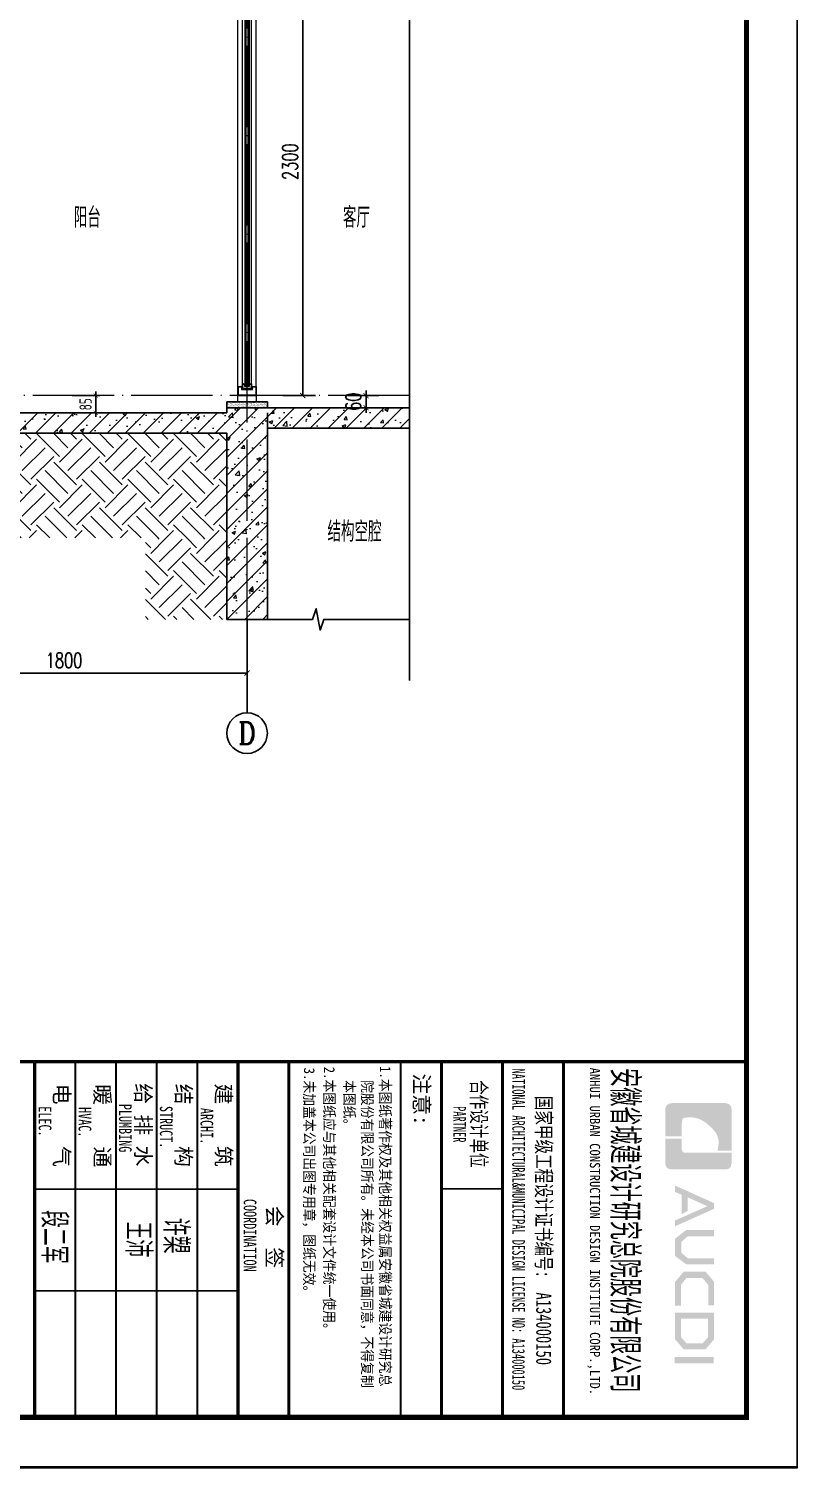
# Model space of a CAD drawing. Extents: x -668857 to 154266, y -275694 to 291306.
# Drawn here: x 11528 to 15307, y 140926 to 148002 of the extents above; entities that cross this region are included whole.
import ezdxf
from ezdxf.enums import TextEntityAlignment as Align

# ---------------------------------------------------------------- set-up
doc = ezdxf.new("R2010")
doc.units = 0
doc.header["$LTSCALE"] = 1000
doc.linetypes.add('DOTE', pattern=[2.42, 2, -0.2, 0.02, -0.2])
doc.layers.get('0').update_dxf_attribs({"linetype": 'CONTINUOUS'})
doc.layers.get('DEFPOINTS').update_dxf_attribs({"linetype": 'CONTINUOUS'})
for name, color, linetype in [('A-AXIS_TEXT', 7, 'CONTINUOUS'), ('AXIS', 3, 'CONTINUOUS'), ('DIM', 2, 'CONTINUOUS'), ('DIM_SYMB', 3, 'CONTINUOUS'), ('PUB_DIM', 3, 'CONTINUOUS'), ('PUB_TEXT', 2, 'CONTINUOUS'), ('WALL', 5, 'CONTINUOUS'), ('yichutu', 7, 'CONTINUOUS'), ('图签文字', 4, 'CONTINUOUS'), ('立面-看线', 251, 'CONTINUOUS')]:
    doc.layers.add(name, color=color, linetype=linetype)
for name, color, linetype, lineweight in [('AXIS_TEXT', 7, 'CONTINUOUS', 20), ('DOTE', 19, 'DOTE', 9), ('PUB_HATCH', 8, 'CONTINUOUS', 9), ('S_WINDOW', 144, 'CONTINUOUS', 15), ('图框', 9, 'CONTINUOUS', 18), ('填充', 251, 'CONTINUOUS', 5), ('细细', 250, 'CONTINUOUS', 0)]:
    doc.layers.add(name, color=color, linetype=linetype, lineweight=lineweight)
doc.styles.add('_TCH_AXIS', font='COMPLEX', dxfattribs={"bigfont": 'GBCBIG'})
doc.styles.add('_TCH_DIM_T3', font='SIMPLEX', dxfattribs={"width": 0.705882, "bigfont": 'GBCBIG'})
doc.styles.add('COMPLEX', font='COMPLEX')
doc.styles.add('HT', font='simhei.ttf')
doc.styles.add('TSSD_DIMENSION', font='Tssdeng.shx', dxfattribs={"width": 0.7, "bigfont": 'tssdchn.shx'})
doc.styles.add('TSSD_REIN', font='tssdeng.shx', dxfattribs={"width": 0.7, "height": 300, "bigfont": 'tssdchn.shx'})
doc.styles.add('建筑图签-1', font='simhei.ttf', dxfattribs={"width": 0.7})
doc.styles.add('建筑图签-2', font='TXT.shx', dxfattribs={"width": 0.5, "bigfont": 'HZTXT.shx'})
doc.dimstyles.new('_TCH_ARCH&&25', dxfattribs={"dimtxt": 74.375, "dimasz": 25, "dimexe": 62.5, "dimexo": 75, "dimgap": 25, "dimtad": 1, "dimdec": 0, "dimzin": 0, "dimdsep": 46, "dimtxsty": '_TCH_DIM_T3', "dimblk": 'ARCHTICK', "dimcen": 0.09, "dimclrt": 7, "dimazin": 0, "dimtfac": 1, "dimtdec": 0, "dimtix": 1, "dimtmove": 2, "dimatfit": 3, "dimldrblk": 'ARCHTICK', "dimfxl": 0, "dimtolj": 1, "dimtzin": 0, "dimarcsym": 0})
doc.dimstyles.new('TSSD_20_20', dxfattribs={"dimtxt": 60, "dimasz": 20, "dimexe": 20, "dimexo": 50, "dimgap": 20, "dimtad": 1, "dimdec": 0, "dimzin": 0, "dimdsep": 46, "dimtxsty": 'TSSD_DIMENSION', "dimblk": 'ARCHTICK', "dimblk1": 'ARCHTICK', "dimblk2": 'ARCHTICK', "dimcen": 0, "dimdle": 20, "dimclrt": 7, "dimadec": 0, "dimazin": 0, "dimtfac": 1, "dimtdec": 0, "dimtix": 1, "dimtmove": 2, "dimatfit": 3, "dimfxl": 0, "dimtolj": 1, "dimtzin": 0, "dimarcsym": 0})
pattern_1 = [(315, (145053.3697, 680712.4302), (-1.76776695, -1.76776695), []), (315, (145054.5482, 680712.4302), (-1.76776695, -1.76776695), [])]
pattern_2 = [(315, (145053.3697, 678374.192), (-1.76776695, -1.76776695), []), (315, (145054.5482, 678374.192), (-1.76776695, -1.76776695), [])]
pattern_3 = [(45, (-854607.38, 272185.12), (0, 224.506403), [158.75, -158.75]), (45, (-854649.48, 272227.21), (0, 224.506403), [158.75, -158.75]), (45, (-854691.57, 272269.3), (0, 224.506403), [158.75, -158.75]), (135, (-854691.57, 272297.37), (-224.506403, 0), [158.75, -158.75]), (135, (-854649.48, 272339.46), (-224.506403, 0), [158.75, -158.75]), (135, (-854607.38, 272381.56), (-224.506403, 0), [158.75, -158.75])]
pattern_4 = [(45, (-562273.49, 314642.066), (-44.194174, 44.194174), []), (50, (-562273.49, 314642.07), (179.315046, -15.688034), [18.75, -206.25]), (355, (-562273.49, 314642.07), (-34.687833, 188.048033), [15, -165]), (100.4514, (-562258.55, 314640.76), (144.627345, 172.359886), [15.93505, -175.28553]), (46.1842, (-562273.49, 314692.07), (266.81026, -41.37975), [28.125, -309.375]), (96.6356, (-562251.25, 314688.62), (233.66568, 243.52947), [23.90257, -262.92825]), (351.1842, (-562273.5, 314692.07), (233.66549, 243.52965), [22.5, -247.5]), (21, (-562248.49, 314679.57), (149.226763, -100.654723), [18.75, -206.25]), (326, (-562248.49, 314679.57), (60.828833, 181.28751), [15, -165]), (71.4514, (-562236.05, 314671.18), (210.055657, 80.632624), [15.93505, -175.28553]), (37.5, (-562273.49, 314642.066), (3.039964, 83.2234635), [0, -163, 0, -167.5, 0, -165.625]), (7.5, (-562273.49, 314642.07), (65.767384, 98.602928), [0, -95.5, 0, -159.25, 0, -63.125]), (327.5, (-562329.24, 314642.066), (133.455609, -5.638718), [0, -62.5, 0, -195, 0, -258.75]), (317.5, (-562354.24, 314642.07), (145.796542, 25.026246), [0, -81.25, 0, -129.5, 0, -183.75])]

# ---------------------------------------------------------------- blocks, each defined once
blk = doc.blocks.new('院标1')
h = blk.add_hatch(color=150)
h.dxf.hatch_style = 1
edge = h.paths.add_edge_path()
edge.add_spline(control_points=[(116373, 648379), (116379, 648379), (116382, 648379), (116391, 648379), (116391, 648379), (116391, 648379), (116616, 648379), (116616, 648379), (116616, 648379), (116616, 648379), (116616, 648054), (116616, 648054), (116616, 648054), (116616, 648054), (116108, 648054), (116108, 648054), (116108, 648054), (116028, 648054), (115963, 648111), (115963, 648199), (115963, 648199), (115963, 648199), (115963, 649215), (115963, 649215), (115963, 649215), (115963, 649295), (116018, 649360), (116108, 649360), (116108, 649360), (116108, 649360), (116897, 649360), (116897, 649360), (116897, 649360), (116897, 649360), (116897, 649080), (116897, 649080), (116897, 649080), (116897, 649080), (116566, 649140), (116356, 648859), (116356, 648859), (116245, 648719), (116240, 648545), (116247, 648466), (116247, 648466), (116254, 648386), (116247, 648466), (116247, 648466), (116247, 648466), (116247, 648466), (116258, 648374), (116373, 648379)], knot_values=[0, 0, 0, 0, 0.071429, 0.071429, 0.071429, 0.107143, 0.142857, 0.142857, 0.142857, 0.178571, 0.214286, 0.214286, 0.214286, 0.25, 0.285714, 0.285714, 0.285714, 0.321429, 0.357143, 0.357143, 0.357143, 0.392857, 0.428571, 0.428571, 0.428571, 0.464286, 0.5, 0.5, 0.5, 0.535714, 0.571429, 0.571429, 0.571429, 0.607143, 0.642857, 0.642857, 0.642857, 0.678571, 0.714286, 0.714286, 0.714286, 0.75, 0.785714, 0.785714, 0.785714, 0.821429, 0.857143, 0.857143, 0.857143, 0.928571, 1, 1, 1, 1], degree=3, periodic=0)
h = blk.add_hatch(color=150)
h.dxf.hatch_style = 1
edge = h.paths.add_edge_path()
edge.add_spline(control_points=[(117268, 649215), (117268, 649215), (117268, 648199), (117268, 648199), (117268, 648199), (117268, 648114), (117212, 648054), (117123, 648054), (117123, 648054), (117123, 648054), (116663, 648054), (116663, 648054), (116663, 648054), (116663, 648054), (116663, 648379), (116663, 648379), (116663, 648379), (116663, 648379), (116865, 648379), (116865, 648379), (116865, 648379), (116907, 648379), (116941, 648413), (116941, 648455), (116941, 648455), (116941, 648455), (116941, 649360), (116941, 649360), (116941, 649360), (116941, 649360), (117123, 649360), (117123, 649360), (117123, 649360), (117204, 649360), (117268, 649306), (117268, 649215)], knot_values=[0, 0, 0, 0, 0.1, 0.1, 0.1, 0.15, 0.2, 0.2, 0.2, 0.25, 0.3, 0.3, 0.3, 0.35, 0.4, 0.4, 0.4, 0.45, 0.5, 0.5, 0.5, 0.55, 0.6, 0.6, 0.6, 0.65, 0.7, 0.7, 0.7, 0.75, 0.8, 0.8, 0.8, 0.9, 1, 1, 1, 1], degree=3, periodic=0)
blk = doc.blocks.new('GFDDDDRG')
at = {"layer": '图框'}
h = blk.add_hatch(color=256, dxfattribs=at)
h.paths.add_polyline_path([(922489, -158906), (922489, -158969), (922104, -158969), (922104, -158906)])
h.paths.add_polyline_path([(922431, -158530), (922168, -158530), (922168, -158710), (922221, -158772), (922380, -158772), (922431, -158712)], flags=16)
h.paths.add_polyline_path([(922490, -158471), (922109, -158471), (922109, -158732), (922194, -158831), (922408, -158831), (922490, -158733)])
h.paths.add_polyline_path([(922492, -158399), (922434, -158399), (922434, -158196), (922378, -158129), (922219, -158129), (922167, -158196), (922167, -158400), (922107, -158400), (922107, -158169), (922194, -158067), (922408, -158067), (922492, -158166)])
h.paths.add_polyline_path([(922491, -157658), (922491, -157718), (922235, -157718), (922170, -157775), (922170, -157880), (922235, -157937), (922491, -157937), (922491, -157994), (922217, -157994), (922108, -157912), (922108, -157743), (922218, -157658)])
h.paths.add_polyline_path([(922490, -157392), (922490, -157450), (922108, -157621), (922108, -157564), (922425, -157423), (922231, -157335), (922231, -157471), (922173, -157501), (922173, -157311), (922107, -157282), (922107, -157220)])
for p, q in [((920410, -156002), (920410, -159502)), ((921010, -156002), (921010, -159502)), ((921010, -156002), (921010, -159502))]:
    blk.add_line(p, q, dxfattribs=at)
blk.add_lwpolyline([(923310, -107437), (923310, -159999), (893610, -159999), (893610, -107437)], close=True, dxfattribs=at)
blk.add_lwpolyline([(923310, -107437), (923310, -159999), (893610, -159999), (893610, -107437)], close=True, dxfattribs=at)
at = {"layer": '图框', "const_width": 50}
blk.add_lwpolyline([(894110, -159499), (922810, -159499), (922810, -108687), (894110, -108687)], close=True, dxfattribs=at)
at = {"layer": '图框'}
for points, const_width in [([(894110, -156002), (922810, -156002)], 35), ([(915810, -156006), (915810, -159506)], 35), ([(916210, -156006), (916210, -159506)], 17.5), ([(916610, -156006), (916610, -159506)], 17.5), ([(917010, -156006), (917010, -159506)], 17.5), ([(917410, -156006), (917410, -159506)], 17.5), ([(917810, -156006), (917810, -159506)], 35), ([(917810, -156006), (917810, -159506)], 35), ([(918310, -156006), (918310, -159506)], 30), ([(919410, -156002), (919410, -159502)], 17.5), ([(919810, -156002), (919810, -159502)], 30), ([(919810, -156002), (919810, -159502)], 30), ([(920410, -156002), (920410, -159502)], 30), ([(920410, -156002), (920410, -159502)], 30), ([(921010, -156002), (921010, -159502)], 30), ([(917810, -157256), (915810, -157256)], 17.5), ([(920410, -157252), (919810, -157252)], 17.5), ([(917810, -158256), (915810, -158256)], 17.5)]:
    blk.add_lwpolyline(points, dxfattribs=dict(at, const_width=const_width))
at = {"xscale": 0.5, "yscale": 0.5, "zscale": 0.5, "rotation": 270}
blk.add_blockref('院标1', (597985, -98428), dxfattribs=at)
at = {"layer": '图框'}
for s, height, style, width, p in [('3.未加盖本公司出图专用章，图纸无效。', 105, 'HT', 0.88, (918459, -156061)), (' 2.本图纸应与其他相关配套设计文件统一使用。 ', 105, 'HT', 0.88, (918656, -155989)), ('1.本图纸著作权及其他相关权益属安徽省城建设计研究总', 105, 'HT', 0.88, (919206, -156045)), ('NATIONAL ARCHITECTURAL&MUNICIPAL DESIGN LICENSE NO: A134000150', 125, '建筑图签-1', 0.6, (920507, -156070)), ('ANHUI URBAN CONSTRUCTION DESIGN INSTITUTE CORP.,LTD.', 100, '建筑图签-1', 0.91, (921271, -156061)), ('本图纸。', 105, 'HT', 0.88, (918854, -156184)), ('院股份有限公司所有。未经本公司书面同意，不得复制', 105, 'HT', 0.88, (919029, -156184)), ('ELEC.', 125, '建筑图签-1', 0.7, (915850, -156441)), ('HVAC.', 125, '建筑图签-1', 0.7, (916242, -156449)), ('PLUMBING', 125, '建筑图签-1', 0.7, (916639, -156417)), ('STRUCT.', 125, '建筑图签-1', 0.7, (917042, -156437)), ('ARCHI.', 125, '建筑图签-1', 0.7, (917441, -156457)), ('PARTNER', 125, '建筑图签-1', 0.6, (919927, -156439)), ('COORDINATION', 125, '建筑图签-1', 0.7, (917866, -157352))]:
    blk.add_text(s, height=height, rotation=270, dxfattribs=dict(at, style=style, width=width)).set_placement(p)
at = {"layer": '图签文字', "color": 7, "style": '建筑图签-1'}
for s, height, width, p in [('安徽省城建设计研究总院股份有限公司', 250, 0.55, (921498, -156066)), ('合作设计单位', 150, 0.7, (920105, -156184)), ('国家甲级工程设计证书编号:  A134000150', 150, 0.7, (920743, -156338))]:
    blk.add_text(s, height=height, rotation=270, dxfattribs=dict(at, width=width)).set_placement(p)
for s, p in [('电    气', (916001, -156219)), ('暖    通', (916401, -156224)), ('给 排 水', (916802, -156214)), ('结    构', (917199, -156219)), ('建    筑', (917593, -156217)), ('注意:', (919541, -156118)), ('会  签', (918094, -157419))]:
    blk.add_text(s, height=150, rotation=270, dxfattribs=at).set_placement(p)
at = {"layer": '图签文字', "color": 1, "style": '建筑图签-2', "width": 0.7}
for s, p in [('段二军', (915876, -157462)), ('王沛', (916703, -157575)), ('许槊', (917074, -157539))]:
    blk.add_text(s, height=250, rotation=270, dxfattribs=at).set_placement(p)
blk = doc.blocks.new('afzdfsregf')
at = {"layer": '细细'}
h = blk.add_hatch(dxfattribs=at)
h.set_pattern_fill('金属', color=256, style=0)
h.set_pattern_definition(pattern_1)
h.paths.add_polyline_path([(221063.8, 608913.8), (221043.8, 608913.8), (221043.8, 608927.3), (220993.8, 608927.3), (220993.8, 608913.8), (220973.8, 608913.8), (220973.8, 608958.8), (221063.8, 608958.8)])
h.paths.add_polyline_path([(221045.8, 608929.3), (221045.8, 608915.8), (221061.8, 608915.8), (221061.8, 608956.8), (220975.8, 608956.8), (220975.8, 608915.8), (220991.8, 608915.8), (220991.8, 608929.3)], flags=16)
h = blk.add_hatch(dxfattribs=at)
h.set_pattern_fill('金属', color=256, style=0)
h.set_pattern_definition(pattern_1)
h.paths.add_polyline_path([(220996.3, 608925.3), (220996.3, 608900.3), (221008.3, 608900.3), (221008.3, 608910.3), (221029.3, 608910.3), (221029.3, 608900.3), (221041.3, 608900.3), (221041.3, 608925.3)])
h.paths.add_polyline_path([(221039.3, 608923.3), (221039.3, 608902.3), (221031.3, 608902.3), (221031.3, 608912.3), (221006.3, 608912.3), (221006.3, 608902.3), (220998.3, 608902.3), (220998.3, 608923.3)], flags=16)
h = blk.add_hatch(color=256, dxfattribs=at)
edge = h.paths.add_edge_path()
edge.add_line((221023.3, 608910.3), (221023.3, 608898.3))
edge.add_arc((221018.8, 608890), 9.44, 61.51755, 118.48245)
edge.add_line((221014.3, 608898.3), (221014.3, 608910.3))
edge.add_arc((221018.8, 608918.6), 9.44, 241.51755, 298.48245)
h = blk.add_hatch(dxfattribs=at)
h.set_pattern_fill('金属', color=256, style=0)
h.set_pattern_definition(pattern_2)
h.paths.add_polyline_path([(221063.8, 606703.8), (221043.8, 606703.8), (221043.8, 606690.3), (220993.8, 606690.3), (220993.8, 606703.8), (220973.8, 606703.8), (220973.8, 606658.8), (221063.8, 606658.8)])
h.paths.add_polyline_path([(221045.8, 606688.3), (221045.8, 606701.8), (221061.8, 606701.8), (221061.8, 606660.8), (220975.8, 606660.8), (220975.8, 606701.8), (220991.8, 606701.8), (220991.8, 606688.3)], flags=16)
h = blk.add_hatch(dxfattribs=at)
h.set_pattern_fill('金属', color=256, style=0)
h.set_pattern_definition(pattern_2)
h.paths.add_polyline_path([(220996.3, 606692.3), (220996.3, 606717.3), (221008.3, 606717.3), (221008.3, 606707.3), (221029.3, 606707.3), (221029.3, 606717.3), (221041.3, 606717.3), (221041.3, 606692.3)])
h.paths.add_polyline_path([(221039.3, 606694.3), (221039.3, 606715.3), (221031.3, 606715.3), (221031.3, 606705.3), (221006.3, 606705.3), (221006.3, 606715.3), (220998.3, 606715.3), (220998.3, 606694.3)], flags=16)
h = blk.add_hatch(color=256, dxfattribs=at)
edge = h.paths.add_edge_path()
edge.add_line((221023.3, 606707.3), (221023.3, 606719.3))
edge.add_arc((221018.8, 606727.6), 9.44, 241.51755, 298.48245, ccw=False)
edge.add_line((221014.3, 606719.3), (221014.3, 606707.3))
edge.add_arc((221018.8, 606699), 9.44, 61.51755, 118.48245, ccw=False)
at = {"layer": 'S_WINDOW'}
for p, q in [((220973.8, 606703.8), (220973.8, 608913.8)), ((220996.3, 606717.3), (220996.3, 608900.3)), ((221041.3, 606717.3), (221041.3, 608900.3)), ((221063.8, 606703.8), (221063.8, 608913.8))]:
    blk.add_line(p, q, dxfattribs=at)
for points in [[(220973.8, 608958.8), (220973.8, 608913.8), (220993.8, 608913.8), (220993.8, 608927.3), (221043.8, 608927.3), (221043.8, 608913.8), (221063.8, 608913.8), (221063.8, 608958.8)], [(220975.8, 608956.8), (220975.8, 608915.8), (220991.8, 608915.8), (220991.8, 608929.3), (221045.8, 608929.3), (221045.8, 608915.8), (221061.8, 608915.8), (221061.8, 608956.8)], [(220996.3, 608925.3), (220996.3, 608900.3), (221008.3, 608900.3), (221008.3, 608910.3), (221029.3, 608910.3), (221029.3, 608900.3), (221041.3, 608900.3), (221041.3, 608925.3)], [(220998.3, 608923.3), (220998.3, 608902.3), (221006.3, 608902.3), (221006.3, 608912.3), (221031.3, 608912.3), (221031.3, 608902.3), (221039.3, 608902.3), (221039.3, 608923.3)], [(220973.8, 606658.8), (220973.8, 606703.8), (220993.8, 606703.8), (220993.8, 606690.3), (221043.8, 606690.3), (221043.8, 606703.8), (221063.8, 606703.8), (221063.8, 606658.8)], [(220975.8, 606660.8), (220975.8, 606701.8), (220991.8, 606701.8), (220991.8, 606688.3), (221045.8, 606688.3), (221045.8, 606701.8), (221061.8, 606701.8), (221061.8, 606660.8)], [(220996.3, 606692.3), (220996.3, 606717.3), (221008.3, 606717.3), (221008.3, 606707.3), (221029.3, 606707.3), (221029.3, 606717.3), (221041.3, 606717.3), (221041.3, 606692.3)], [(220998.3, 606694.3), (220998.3, 606715.3), (221006.3, 606715.3), (221006.3, 606705.3), (221031.3, 606705.3), (221031.3, 606715.3), (221039.3, 606715.3), (221039.3, 606694.3)]]:
    blk.add_lwpolyline(points, close=True, dxfattribs=at)
at = {"layer": '细细'}
for points in [[(221008.3, 608900.3), (221008.3, 606717.3)], [(221014.3, 606719.3), (221014.3, 608910.3)], [(221023.3, 606719.3), (221023.3, 608910.3)], [(221029.3, 608900.3), (221029.3, 606717.3)]]:
    blk.add_lwpolyline(points, dxfattribs=at)
for points in [[(221023.3, 608910.3), (221023.3, 608898.3, 0.253805), (221014.3, 608898.3), (221014.3, 608910.3, 0.253805)], [(221023.3, 606707.3), (221023.3, 606719.3, -0.253805), (221014.3, 606719.3), (221014.3, 606707.3, -0.253805)]]:
    blk.add_lwpolyline(points, format="xyb", close=True, dxfattribs=at)
blk = doc.blocks.new('yct-1051-594-26275-14850-25-1002.0')
at = {"layer": 'yichutu', "color": 7}
blk.add_lwpolyline([(0, 0), (0, 14850), (26275, 14850), (26275, 0)], close=True, dxfattribs=at)
blk = doc.blocks.new('_ArchTick')
at = {"color": 0, "linetype": 'ByBlock', "const_width": 0.15}
blk.add_lwpolyline([(-0.5, -0.5), (0.5, 0.5)], dxfattribs=at)
blk = doc.blocks.new('*D2350')
at = {"layer": 'DEFPOINTS', "color": 0}
for p in [(13020.6, 146199), (13020.6, 146139), (13186.6, 146199)]:
    blk.add_point(p, dxfattribs=at)
at = {"layer": 'PUB_DIM', "color": 0, "lineweight": -2}
for p, q in [((13186.6, 146199), (13186.6, 146224)), ((13095.6, 146199), (13249.1, 146199)), ((13095.6, 146139), (13249.1, 146139)), ((13186.6, 146139), (13186.6, 146199)), ((13186.6, 146139), (13186.6, 146114))]:
    blk.add_line(p, q, dxfattribs=at)
at = {"layer": 'PUB_DIM', "color": 0, "lineweight": -2, "xscale": 25, "yscale": 25, "zscale": 25}
for p, rotation in [((13186.6, 146199), 270), ((13186.6, 146139), 90)]:
    blk.add_blockref('_ArchTick', p, dxfattribs=dict(at, rotation=rotation))
at = {"layer": 'PUB_DIM', "color": 7, "insert": (13124.4, 146169), "char_height": 74.38, "attachment_point": 5, "rotation": 90, "style": '_TCH_DIM_T3'}
blk.add_mtext('\\A1;60', dxfattribs=at)
blk = doc.blocks.new('*D2635')
at = {"layer": 'DEFPOINTS', "color": 0}
for p in [(11691.5, 146199), (11857.5, 146199), (11691.5, 146114)]:
    blk.add_point(p, dxfattribs=at)
at = {"layer": 'DIM', "color": 0, "lineweight": -2}
for p, q in [((11857.5, 146199), (11857.5, 146219)), ((11741.5, 146199), (11877.5, 146199)), ((11857.5, 146114), (11857.5, 146199)), ((11741.5, 146114), (11877.5, 146114)), ((11857.5, 146114), (11857.5, 146094))]:
    blk.add_line(p, q, dxfattribs=at)
at = {"layer": 'DIM', "color": 0, "lineweight": -2, "xscale": 20, "yscale": 20, "zscale": 20}
for p, rotation in [((11857.5, 146199), 270), ((11857.5, 146114), 90)]:
    blk.add_blockref('_ArchTick', p, dxfattribs=dict(at, rotation=rotation))
at = {"layer": 'DIM', "color": 7, "insert": (11807.5, 146156.5), "char_height": 60, "attachment_point": 5, "rotation": 90, "style": 'TSSD_DIMENSION'}
blk.add_mtext('\\A1;85', dxfattribs=at)
blk = doc.blocks.new('*D3186')
at = {"layer": 'DEFPOINTS', "color": 0}
for p in [(12701.7, 148499), (12875.7, 148499), (12701.7, 146199)]:
    blk.add_point(p, dxfattribs=at)
at = {"layer": 'PUB_DIM', "color": 0, "lineweight": -2}
for p, q in [((12776.7, 148499), (12938.2, 148499)), ((12875.7, 146199), (12875.7, 148499)), ((12776.7, 146199), (12938.2, 146199))]:
    blk.add_line(p, q, dxfattribs=at)
at = {"layer": 'PUB_DIM', "color": 0, "lineweight": -2, "xscale": 25, "yscale": 25, "zscale": 25}
for p, rotation in [((12875.7, 148499), 90), ((12875.7, 146199), 270)]:
    blk.add_blockref('_ArchTick', p, dxfattribs=dict(at, rotation=rotation))
at = {"layer": 'PUB_DIM', "color": 7, "insert": (12813.5, 147349), "char_height": 74.38, "attachment_point": 5, "rotation": 90, "style": '_TCH_DIM_T3'}
blk.add_mtext('\\A1;2300', dxfattribs=at)
blk = doc.blocks.new('*D3257')
at = {"layer": 'AXIS', "color": 0, "lineweight": -2}
for p, q in [((10801.7, 145024), (10801.7, 144772.5)), ((12601.7, 145024), (12601.7, 144772.5)), ((10801.7, 144835), (12601.7, 144835))]:
    blk.add_line(p, q, dxfattribs=at)
at = {"layer": 'DEFPOINTS', "color": 0}
for p in [(10801.7, 145099), (12601.7, 145099), (12601.7, 144835)]:
    blk.add_point(p, dxfattribs=at)
at = {"layer": 'AXIS', "color": 0, "lineweight": -2, "xscale": 25, "yscale": 25, "zscale": 25, "rotation": 180}
blk.add_blockref('_ArchTick', (10801.7, 144835), dxfattribs=at)
at = {"layer": 'AXIS', "color": 0, "lineweight": -2, "xscale": 25, "yscale": 25, "zscale": 25}
blk.add_blockref('_ArchTick', (12601.7, 144835), dxfattribs=at)
at = {"layer": 'AXIS', "color": 7, "insert": (11701.7, 144897.2), "char_height": 74.38, "attachment_point": 5, "style": '_TCH_DIM_T3'}
blk.add_mtext('\\A1;1800', dxfattribs=at)
blk = doc.blocks.new('_AXISO')
blk.add_circle((0, 0), 0.5)
at = {"layer": 'A-AXIS_TEXT', "style": 'COMPLEX', "width": 1.041667}
blk.add_attdef('A', text='', height=0.56, dxfattribs=at).set_placement((-0.25, -0.28), (0.25, -0.28), align=Align.FIT)

msp = doc.modelspace()

# ---------------------------------------------------------------- hatches: boundary and pattern name
at = {"layer": 'PUB_HATCH'}
h = msp.add_hatch(dxfattribs=at)
h.set_pattern_fill('钢筋混凝土', color=256, scale=25, style=0)
h.set_pattern_definition(pattern_4)
h.paths.add_polyline_path([(13400.22, 146139.03), (12501.69, 146139.03), (12701.69, 146039.03), (13400.22, 146039.03)])
h = msp.add_hatch(dxfattribs=at)
h.set_pattern_fill('钢筋混凝土', color=256, scale=25, style=0)
h.set_pattern_definition(pattern_4)
h.paths.add_polyline_path([(12568.36, 146080.7), (12701.69, 146114.03), (12701.69, 146039.03), (12501.69, 146139.03), (12501.69, 146114.03)])
h = msp.add_hatch(dxfattribs=at)
h.set_pattern_fill('钢筋混凝土', color=256, scale=25, style=0)
h.set_pattern_definition(pattern_4)
h.paths.add_polyline_path([(12568.36, 146080.7), (12501.69, 146114.03), (10901.69, 146114.03), (10901.69, 146014.03), (12501.69, 146014.03)])
h = msp.add_hatch(dxfattribs=at)
h.set_pattern_fill('钢筋混凝土', color=256, scale=25, style=0)
h.set_pattern_definition(pattern_4)
h.paths.add_polyline_path([(12701.66, 145099.03), (12701.69, 146114.03), (12568.36, 146080.7), (12501.69, 146014.03), (12501.66, 145099.03)])
at = {"layer": '填充'}
h = msp.add_hatch(dxfattribs=at)
h.set_pattern_fill('EARTH', color=250, scale=50, angle=45, style=0)
h.set_pattern_definition(pattern_3)
h.paths.add_polyline_path([(10901.69, 145499.05), (12501.68, 145499.02), (12501.68, 146014.02), (10901.69, 146014.04)])
h = msp.add_hatch(dxfattribs=at)
h.set_pattern_fill('EARTH', color=250, scale=50, angle=45, style=0)
h.set_pattern_definition(pattern_3)
h.paths.add_polyline_path([(12501.69, 145499.03), (12101.69, 145499.03), (12101.69, 145098.84), (12501.69, 145098.84)])
at = {"layer": '立面-看线'}
h = msp.add_hatch(dxfattribs=at)
h.set_pattern_fill('碎沙', color=256, scale=4)
h.set_pattern_definition([(37.5, (-788551.547, -239247.918), (-0.32000626, 9.78826475), [0, -7.7216, 0, -8.636, 0, -8.255]), (7.5, (-788551.547, -239247.918), (8.99046566, 14.33650201), [0, -4.1656, 0, -6.9596, 0, -2.667]), (327.5, (-788557.796, -239247.918), (15.819847405, 0.02874369), [0, -2.54, 0, -9.144, 0, -11.938]), (317.5, (-788557.796, -239247.918), (15.27112905, 4.45858647), [0, -1.27, 0, -5.9944, 0, -6.858])])
h.paths.add_polyline_path([(12701.69, 146139.03), (12701.69, 146169.03), (12501.69, 146169.03), (12501.69, 146139.03)])

# ---------------------------------------------------------------- linework, layer by layer
at = {"layer": 'AXIS'}
msp.add_line((12601.66, 145099.03), (12601.66, 144639.64), dxfattribs=at)
at = {"layer": 'DIM_SYMB'}
for points in [[(13400.22, 164119.03), (13400.22, 154487.16), (13452.72, 154468.05), (13347.72, 154449.54), (13400.22, 154430.91), (13400.22, 144799.03)], [(12501.66, 145099.03), (12922.81, 145099.03), (12941.92, 145151.53), (12960.44, 145046.53), (12979.06, 145099.03), (13400.22, 145099.03)]]:
    msp.add_lwpolyline(points, dxfattribs=at)
at = {"layer": 'DOTE', "color": 1, "linetype": 'DOTE', "ltscale": 0.2}
for p, q in [((12601.69, 145099.03), (12601.69, 164699.03)), ((13400.22, 146199.03), (9631.5, 146199.03))]:
    msp.add_line(p, q, dxfattribs=at)
at = {"layer": 'S_WINDOW'}
msp.add_lwpolyline([(12556.69, 146199.03), (12646.69, 146199.03), (12646.69, 146169.03), (12556.69, 146169.03)], close=True, dxfattribs=at)
at = {"layer": 'WALL'}
for p, q in [((13400.22, 146139.03), (12501.69, 146139.03)), ((12501.69, 146114.03), (12501.69, 146139.03)), ((13400.22, 146039.03), (13400.22, 146139.03)), ((12501.69, 146114.03), (10901.69, 146114.03)), ((12701.66, 145099.03), (12701.69, 146114.03)), ((12701.69, 146114.03), (12701.69, 146039.03)), ((12501.69, 146014.03), (10901.69, 146014.03)), ((12501.66, 145099.03), (12501.69, 146014.03)), ((13400.22, 146039.03), (12701.69, 146039.03)), ((12501.66, 145099.03), (12701.66, 145099.03))]:
    msp.add_line(p, q, dxfattribs=at)
msp.add_lwpolyline([(12501.69, 146169.03), (12701.69, 146169.03), (12701.69, 146139.03), (12501.69, 146139.03)], close=True, dxfattribs=at)

# ---------------------------------------------------------------- block references
at = {"xscale": 0.5, "yscale": 0.5, "zscale": 0.5}
msp.add_blockref('GFDDDDRG', (-446347.88, 220925.54), dxfattribs=at)
msp.add_blockref('afzdfsregf', (-208417.07, -460459.72))
at = {"layer": 'AXIS'}
ref = msp.add_blockref('_AXISO', (12601.66, 144539.64), dxfattribs=dict(at, xscale=200, yscale=200, zscale=200))
ref.add_attrib('A', 'D', dxfattribs={"layer": 'AXIS_TEXT', "height": 108.81, "style": '_TCH_AXIS'}).set_placement((12557.62, 144485.23), (12645.71, 144485.23), align=Align.FIT)
at = {"layer": 'yichutu', "rotation": 270}
msp.add_blockref('yct-1051-594-26275-14850-25-1002.0', (457.01, 167207.06), dxfattribs=at)

# ---------------------------------------------------------------- texts
at = {"layer": 'PUB_TEXT', "style": 'TSSD_REIN', "width": 0.7}
for s, p in [('阳台', (11749.6, 147024.66)), ('客厅', (13073.1, 147024.66)), ('结构空腔', (12996.83, 145480.45))]:
    msp.add_text(s, height=100, dxfattribs=at).set_placement(p)

# ---------------------------------------------------------------- dimensions: what is measured, and where the dimension line sits
at = {"layer": 'AXIS'}
dim = msp.add_aligned_dim(p1=(10801.69, 145099.03), p2=(12601.69, 145099.03), distance=-264.03, dimstyle='_TCH_ARCH&&25', dxfattribs=at)
dim.commit()
dim.dimension.update_dxf_attribs({"geometry": '*D3257', "text_midpoint": (11701.69, 144897.19)})
at = {"layer": 'DIM'}
dim = msp.add_aligned_dim(p1=(11691.52, 146114.03), p2=(11691.52, 146199.03), distance=-165.96, dimstyle='TSSD_20_20', dxfattribs=at)
dim.commit()
dim.dimension.update_dxf_attribs({"geometry": '*D2635', "text_midpoint": (11807.48, 146156.53)})
at = {"layer": 'PUB_DIM'}
for p1, p2, distance, picture, middle in [((12701.69, 146199.03), (12701.69, 148499.03), -173.97, '*D3186', (12813.48, 147349.03)), ((13020.63, 146139.03), (13020.63, 146199.03), -165.96, '*D2350', (13124.41, 146169.03))]:
    dim = msp.add_aligned_dim(p1=p1, p2=p2, distance=distance, dimstyle='_TCH_ARCH&&25', dxfattribs=at)
    dim.commit()
    dim.dimension.update_dxf_attribs({"geometry": picture, "text_midpoint": middle})

doc.saveas('drawing.dxf')
